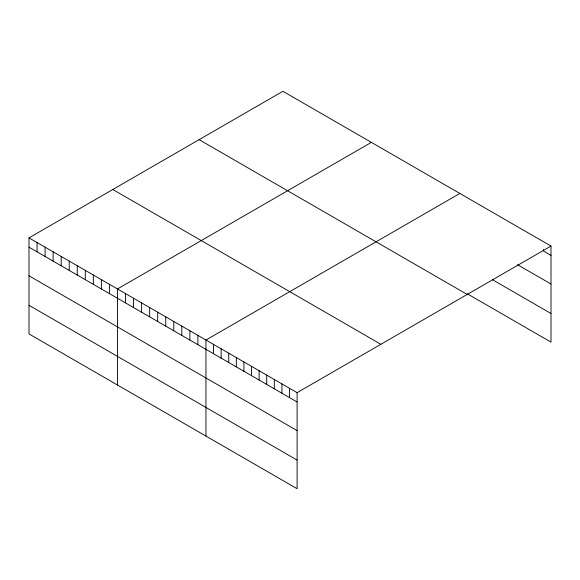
<?xml version="1.0" encoding="UTF-8"?>
<svg xmlns="http://www.w3.org/2000/svg" width="580" height="580" viewBox="0 0 580 580"><rect width="100%" height="100%" fill="white"/><g stroke="black" fill="none" stroke-linecap="round" stroke-linejoin="round"><path stroke-width="0.87" d="M29 237.88L297.098 392.66L297.098 488.708L29 333.928L29 237.88L282.902 91.292L551 246.072L551 342.12L467.444 293.879M371.374 142.368L117.472 288.956L117.472 385.004M459.846 193.444L205.944 340.032L205.944 436.08M297.098 392.66L551 246.072M551 255.381L543.402 251.002L543.402 249.306M517.577 264.712L551 284.012M492.507 279.727L551 313.497M199.114 139.664L467.212 294.451M112.788 189.5L380.886 344.288M29 247.189L297.098 401.969M29 275.812L297.098 430.599M29 305.298L297.098 460.085M289.507 388.274L289.507 397.59M281.909 383.895L281.909 393.204M274.311 379.509L274.311 388.817M266.713 375.122L266.713 384.431M259.122 370.736L259.122 380.045M251.524 366.35L251.524 375.659M243.926 361.964L243.926 371.272M236.328 357.577L236.328 366.886M228.737 353.191L228.737 362.5M221.139 348.805L221.139 358.114M213.542 344.418L213.542 353.727M197.903 335.392L197.903 344.701M189.863 330.745L189.863 340.054M181.815 326.105L181.815 335.414M173.775 321.458L173.775 330.774M165.728 316.818L165.728 326.127M157.688 312.171L157.688 321.487M149.647 307.531L149.647 316.839M141.6 302.89L141.6 312.2M133.559 298.243L133.559 307.552M125.519 293.603L125.519 302.912M109.431 284.316L109.431 293.625M101.384 279.669L101.384 288.978M93.344 275.029L93.344 284.338M85.303 270.382L85.303 279.69M77.256 265.742L77.256 275.05M69.216 261.094L69.216 270.403M61.175 256.454L61.175 265.763M53.128 251.807L53.128 261.116M45.088 247.167L45.088 256.476M37.04 242.52L37.04 251.829"/></g></svg>
